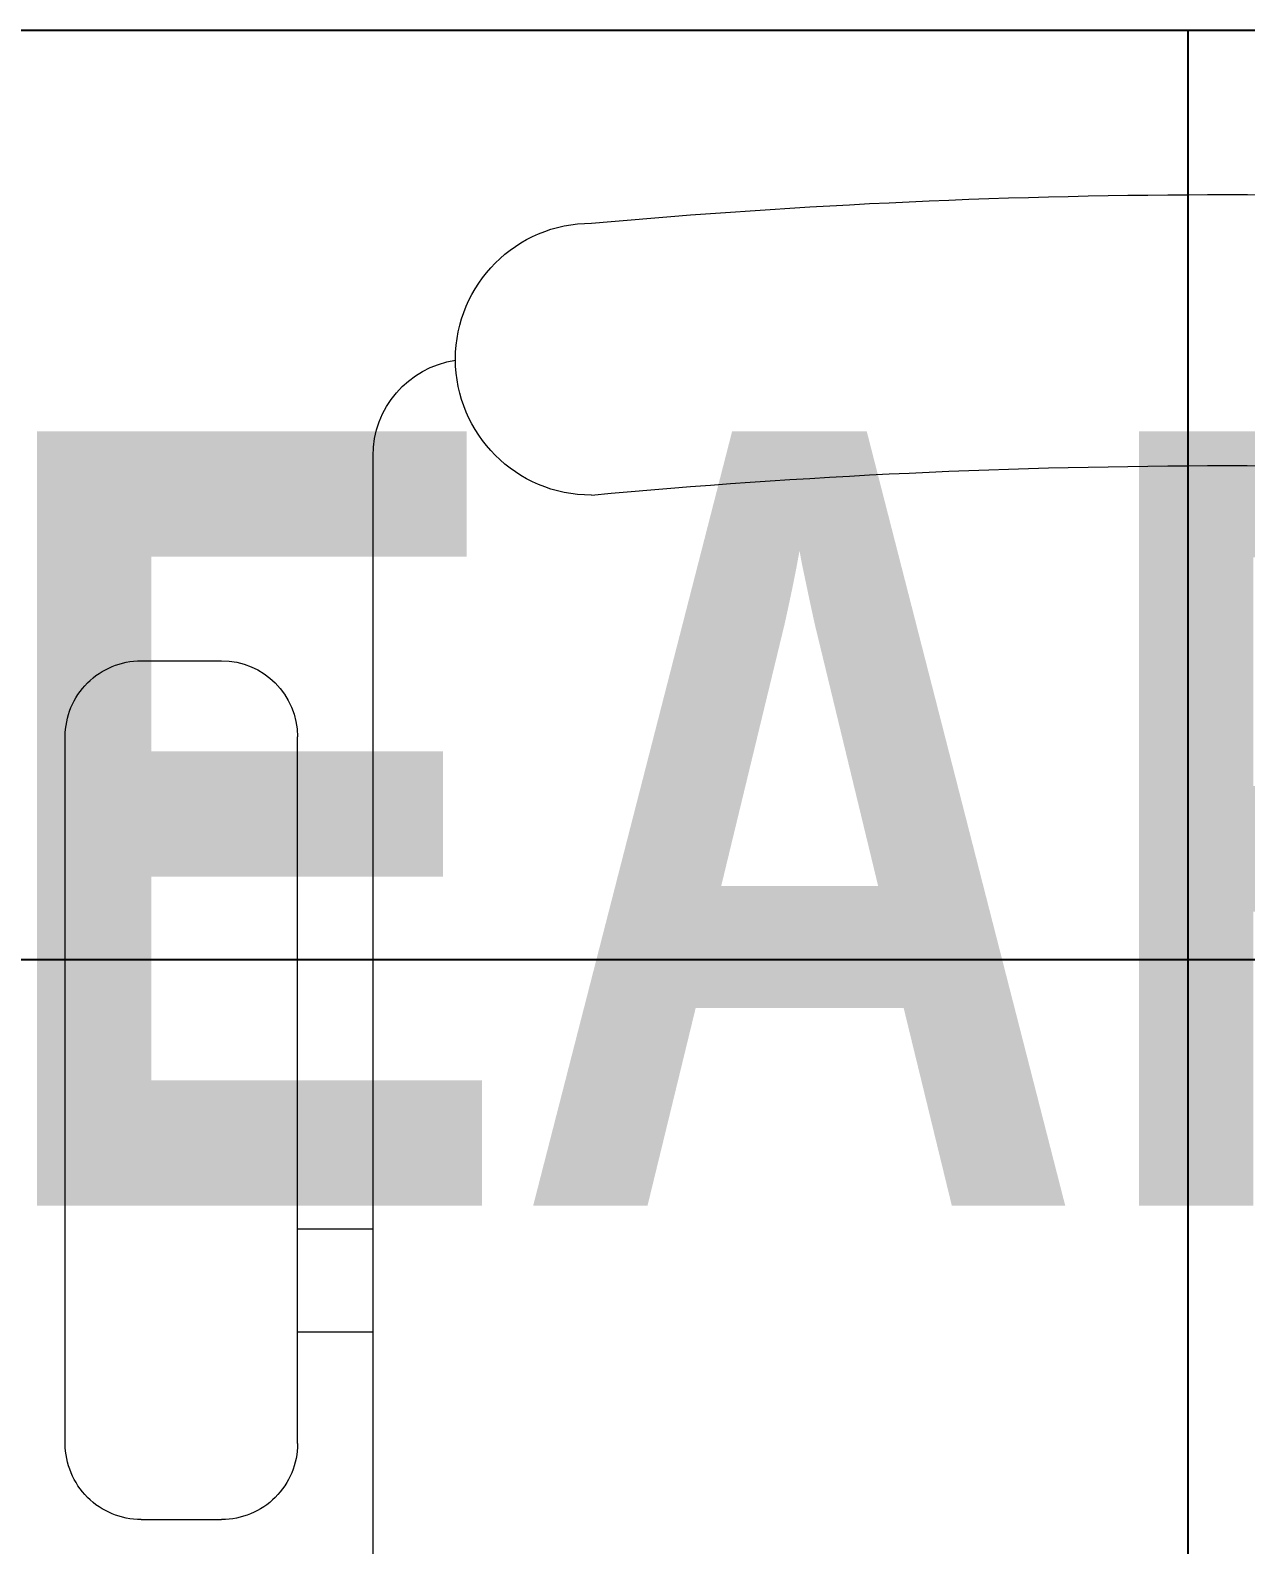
# Model space of a CAD drawing. Extents: x -509638 to 57327, y -29287 to 19916.
# Drawn here: x 45076.9 to 45390.9, y -6591.1 to -6200 of the extents above; entities that cross this region are included whole.
import ezdxf

# ---------------------------------------------------------------- set-up
doc = ezdxf.new("R2010")
doc.units = 0
doc.header["$LTSCALE"] = 0.25
doc.linetypes.add('DASHDOT', pattern=[25.4, 12.7, -6.35, 0, -6.35])
for name, color, linetype, lineweight in [('01-First Floor$0$72_EGR_BASE_TEXT', 252, 'Continuous', 5), ('01-First Floor$0$LOADING', 253, 'Continuous', 5), ('01-First Floor$0$Walls', 251, 'Continuous', 5), ('E-LITE-CLNG-CNDT', 6, 'DASHDOT', 35)]:
    doc.layers.add(name, color=color, linetype=linetype, lineweight=lineweight)
doc.layers.add('01-First Floor$0$FALSE CEILING', color=251, linetype='Continuous')
doc.styles.add('01-First Floor$0$X3G_ENTITY_9EC9', font='swisscl.ttf', dxfattribs={"height": 0.2})

# ---------------------------------------------------------------- blocks, each defined once
blk = doc.blocks.new('01-First Floor$0$GF21018-P')
at = {"color": 0}
for p, q in [((-0.2206958158158443, 0.4756307261486727), (-0.2206958158158443, 0.0674977280054634)), ((-0.2805980196294406, 0.3422072443699342), (-0.2598282612620899, 0.3422072443699342)), ((-0.3002131404457629, 0.322592123553612), (-0.3002131404457629, 0.1400010304266672)), ((-0.2402131404457641, 0.322592123553612), (-0.2402131404457641, 0.1400010304266708)), ((-0.2402131404457641, 0.2937232591883401), (-0.2206958158158443, 0.2937232591883365)), ((-0.2402131404457641, 0.2670847420663591), (-0.2206958158158443, 0.2670847420663591)), ((-0.2805980196294406, 0.1203859096103415), (-0.2598282612620899, 0.120385909610345))]:
    blk.add_line(p, q, dxfattribs=at)
for centre, radius, start, end in [((-0.2805980196294406, 0.322592123553612), 0.0196151208163253, 90, 180.0000000000001), ((-0.2598282612620899, 0.322592123553612), 0.0196151208163253, 359.9999999999999, 90), ((-0.2805980196294406, 0.1400010304266672), 0.0196151208163253, 180.0000000000001, 270.0000000000004), ((-0.2598282612620899, 0.1400010304266708), 0.0196151208163253, 270.0000000000006, 359.9999999999999), ((-0.1642902328567111, 0.0424977280054613), 0.0351139560901341, 90.00000000000004, 270), ((-4.0174444003e-06, 1.846735474002139), 1.776735474005004, 264.6945553321505, 275.3052680112835), ((-0.1956958158158457, 0.0674977280054634), 0.025, 179.9999999999999, 261.4720758531367), ((-3.2405935642e-06, 1.831363171438854), 1.831363171441721, 264.8532206013883, 275.1469821681523)]:
    blk.add_arc(centre, radius, start, end, dxfattribs=at)
blk = doc.blocks.new('01-First Floor')
at = {"layer": '01-First Floor$0$FALSE CEILING', "linetype": 'Continuous'}
for p, q in [((45375.99999994165, -9440.000000013259), (45375.99999994165, -6200.000000013259)), ((44775.99999994165, -6440.000000013259), (48975.99999999985, -6440.000000013259))]:
    blk.add_line(p, q, dxfattribs=at)
at = {"layer": '01-First Floor$0$FALSE CEILING'}
blk.add_lwpolyline([(44775.99999994165, -6200.000000013256), (48975.99999999985, -6200.000000013256), (48975.99999999985, -9440.000000013257), (44775.99999994165, -9440.000000013257)], close=True, dxfattribs=at)
at = {"layer": '01-First Floor$0$Walls'}
blk.add_line((48975.99999999983, -6200.000000013271), (44775.99999994162, -6200.000000013213), dxfattribs=at)
at = {"layer": '01-First Floor$0$LOADING', "extrusion": (-2.240207019314477e-05, 7.774263848676233e-06, 0.9999999997188542), "xscale": -1000, "yscale": 1000.000000000001, "zscale": 1000, "rotation": 180.0014107650308}
blk.add_blockref('01-First Floor$0$GF21018-P', (45386.13215360457, -6242.440166809401, -1.131224518695572), dxfattribs=at)
at = {"layer": '01-First Floor$0$72_EGR_BASE_TEXT', "insert": (47012.36269811448, -6303.604607167188, -0.06833273651452246), "char_height": 200, "width": 4223.970023355447, "attachment_point": 2, "style": '01-First Floor$0$X3G_ENTITY_9EC9'}
blk.add_mtext('{\\fSwis721 LtCn BT|b1|i0|c0|p34;EAR, NOSE, THROAT CONSULTATION / EXAMINATION ROOM}', dxfattribs=at)

msp = doc.modelspace()

# ---------------------------------------------------------------- block references
at = {"layer": 'E-LITE-CLNG-CNDT'}
msp.add_blockref('01-First Floor', (0, 0), dxfattribs=at)

doc.saveas('drawing.dxf')
